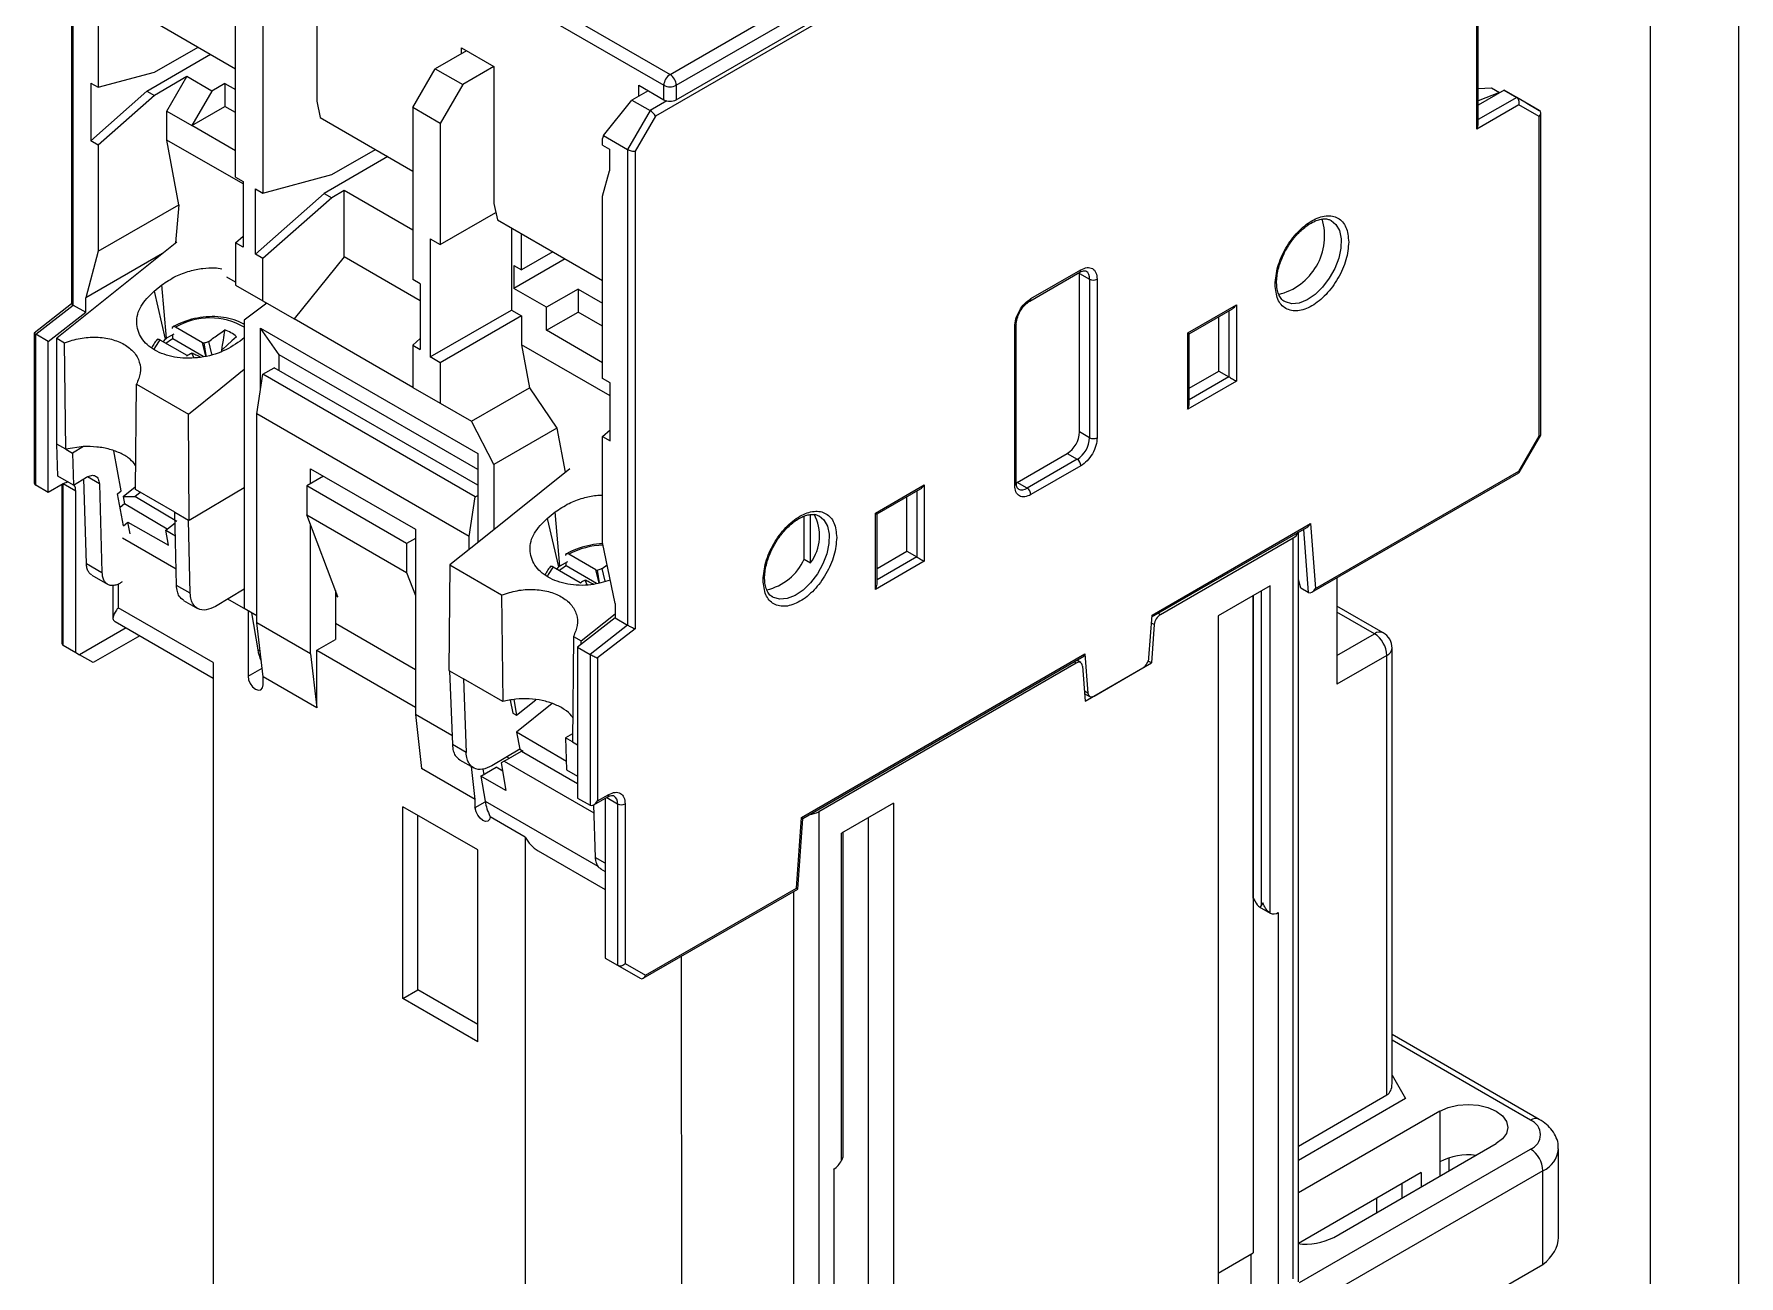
# Model space of a CAD drawing. Header units: millimetres. Extents: x -829 to 2887, y -460 to 1788.
# Drawn here: x 2168.3 to 2264.8, y 1544.5 to 1614.9 of the extents above; entities that cross this region are included whole.
import ezdxf

# ---------------------------------------------------------------- set-up
doc = ezdxf.new("R2010")
doc.units = ezdxf.units.MM
doc.layers.add('FORMATO', color=7, linetype='Continuous')

msp = doc.modelspace()

# ---------------------------------------------------------------- linework, layer by layer
at = {"color": 7, "linetype": 'Continuous', "lineweight": 15}
for p, q in [((2204.311, 1612.573), (2247.447, 1637.477)), ((2248.844, 1636.406), (2203.48, 1610.215)), ((2204.665, 1611.96), (2247.801, 1636.865)), ((2204.665, 1611.144), (2247.801, 1636.048)), ((2249.994, 1609.472), (2249.993, 1635.743)), ((2250.082, 1609.768), (2250.081, 1635.937)), ((2172.847, 1629.924), (2203.958, 1611.96)), ((2173.2, 1630.537), (2204.311, 1612.573)), ((2170.426, 1626.547), (2170.427, 1599.573)), ((2170.515, 1599.51), (2170.513, 1626.454)), ((2171.928, 1622.165), (2171.928, 1611.844)), ((2184.302, 1618.82), (2184.302, 1611.063)), ((2179.706, 1606.755), (2179.705, 1616.493)), ((2174.451, 1615.935), (2179.706, 1612.901)), ((2181.261, 1615.594), (2181.261, 1605.857)), ((2174.686, 1611.635), (2178.292, 1613.717)), ((2175.11, 1612.697), (2177.585, 1614.125)), ((2192.786, 1613.92), (2191.019, 1612.9)), ((2192.504, 1614.084), (2194.342, 1613.022)), ((2192.504, 1613.757), (2192.504, 1614.084)), ((2171.928, 1611.844), (2175.11, 1612.697)), ((2176.949, 1612.452), (2175.11, 1611.39)), ((2175.818, 1610.492), (2176.949, 1612.452)), ((2178.363, 1611.635), (2176.949, 1612.452)), ((2189.746, 1610.695), (2191.019, 1612.9)), ((2191.019, 1612.9), (2192.574, 1612.001)), ((2194.342, 1613.022), (2192.574, 1612.001)), ((2194.342, 1613.022), (2194.342, 1605.266)), ((2171.504, 1612.089), (2171.928, 1611.844)), ((2171.504, 1612.089), (2171.504, 1608.813)), ((2171.504, 1608.813), (2174.686, 1611.635)), ((2175.11, 1611.39), (2171.928, 1608.568)), ((2174.686, 1611.635), (2175.11, 1611.39)), ((2178.363, 1611.635), (2177.232, 1609.676)), ((2179.11, 1612.066), (2178.363, 1611.635)), ((2179.11, 1612.066), (2179.706, 1611.723)), ((2179.11, 1612.066), (2179.11, 1610.76)), ((2192.574, 1612.001), (2191.301, 1609.797)), ((2203.074, 1611.654), (2202.155, 1611.123)), ((2202.544, 1611.96), (2203.958, 1611.144)), ((2202.544, 1611.348), (2202.544, 1611.96)), ((2203.958, 1611.144), (2203.958, 1611.96)), ((2204.665, 1611.96), (2204.665, 1611.144)), ((2250.082, 1611.787), (2250.837, 1611.808)), ((2251.55, 1611.677), (2250.082, 1610.829)), ((2251.278, 1611.553), (2250.082, 1611.081)), ((2250.837, 1611.808), (2251.278, 1611.553)), ((2251.55, 1611.677), (2252.257, 1611.269)), ((2252.823, 1610.942), (2251.55, 1611.677)), ((2253.53, 1610.534), (2252.257, 1611.269)), ((2175.818, 1610.492), (2177.232, 1609.676)), ((2175.818, 1608.859), (2175.818, 1610.492)), ((2177.232, 1609.676), (2179.11, 1610.76)), ((2179.706, 1610.416), (2179.11, 1610.76)), ((2184.302, 1611.063), (2184.491, 1610.137)), ((2191.301, 1609.797), (2189.746, 1610.695)), ((2189.746, 1610.695), (2189.746, 1600.958)), ((2200.541, 1609.116), (2202.155, 1611.123)), ((2203.18, 1610.531), (2201.907, 1608.327)), ((2202.155, 1611.123), (2203.18, 1610.531)), ((2252.382, 1610.85), (2249.994, 1609.472)), ((2253.53, 1610.187), (2252.382, 1610.85)), ((2252.823, 1610.942), (2253.53, 1610.534)), ((2253.619, 1592.152), (2253.618, 1610.382)), ((2179.706, 1608.247), (2177.232, 1609.676)), ((2184.491, 1610.137), (2189.746, 1607.103)), ((2191.301, 1609.797), (2191.302, 1602.939)), ((2203.48, 1610.215), (2202.332, 1608.225)), ((2253.531, 1592.101), (2253.53, 1610.187)), ((2171.928, 1608.568), (2171.504, 1608.813)), ((2171.928, 1608.568), (2171.929, 1602.557)), ((2180.13, 1606.369), (2175.818, 1608.859)), ((2176.497, 1605.195), (2175.818, 1608.859)), ((2200.541, 1609.116), (2200.493, 1608.937)), ((2200.493, 1608.572), (2200.493, 1608.937)), ((2200.493, 1608.572), (2200.882, 1608.347)), ((2200.541, 1609.116), (2201.907, 1608.327)), ((2200.882, 1608.347), (2200.882, 1607.123)), ((2188.332, 1607.919), (2184.727, 1605.838)), ((2185.151, 1606.899), (2187.625, 1608.328)), ((2201.907, 1608.327), (2201.909, 1581.383)), ((2202.332, 1608.225), (2202.333, 1581.178)), ((2179.706, 1606.755), (2180.13, 1606.51)), ((2180.13, 1606.51), (2180.13, 1602.797)), ((2181.261, 1605.857), (2185.151, 1606.899)), ((2200.493, 1605.671), (2200.882, 1607.123)), ((2180.837, 1606.102), (2181.261, 1605.857)), ((2180.837, 1602.389), (2180.837, 1606.102)), ((2180.837, 1602.389), (2184.727, 1605.838)), ((2185.151, 1605.593), (2181.262, 1602.144)), ((2184.727, 1605.838), (2185.151, 1605.593)), ((2185.858, 1606.001), (2185.151, 1605.593)), ((2189.746, 1603.756), (2185.858, 1606.001)), ((2185.858, 1602.245), (2185.858, 1606.001)), ((2200.494, 1595.35), (2200.493, 1605.671)), ((2171.929, 1602.557), (2176.497, 1605.195)), ((2176.497, 1605.195), (2176.314, 1603.027)), ((2191.302, 1602.939), (2194.447, 1604.754)), ((2194.342, 1605.266), (2194.532, 1604.34)), ((2194.532, 1604.34), (2200.494, 1600.897)), ((2195.333, 1603.877), (2195.333, 1599.224)), ((2195.898, 1601.51), (2195.898, 1603.551)), ((2176.383, 1603.082), (2169.588, 1597.634)), ((2171.929, 1602.557), (2171.222, 1599.919)), ((2179.706, 1603.042), (2180.13, 1603.418)), ((2180.13, 1602.797), (2179.706, 1603.042)), ((2179.706, 1603.042), (2179.706, 1600.645)), ((2190.736, 1603.265), (2191.302, 1602.939)), ((2190.736, 1603.265), (2190.736, 1596.57)), ((2175.564, 1602.425), (2171.222, 1599.919)), ((2181.262, 1602.144), (2180.837, 1602.389)), ((2181.262, 1599.747), (2181.262, 1602.144)), ((2185.858, 1602.245), (2183.03, 1598.727)), ((2190.171, 1599.755), (2185.858, 1602.245)), ((2198.373, 1602.122), (2195.474, 1600.449)), ((2195.474, 1601.755), (2195.898, 1601.51)), ((2195.474, 1601.755), (2195.474, 1600.449)), ((2197.666, 1602.53), (2195.898, 1601.51)), ((2175.09, 1600.291), (2175.542, 1600.652)), ((2175.797, 1597.638), (2175.542, 1600.652)), ((2179.706, 1600.817), (2179.219, 1601.099)), ((2179.706, 1600.645), (2181.262, 1599.747)), ((2190.171, 1600.713), (2189.746, 1600.958)), ((2190.171, 1600.713), (2190.171, 1597)), ((2224.687, 1599.74), (2227.516, 1601.373)), ((2224.749, 1599.877), (2227.578, 1601.51)), ((2227.507, 1601.306), (2227.505, 1601.367)), ((2227.508, 1592.325), (2227.507, 1601.306)), ((2227.507, 1601.306), (2228.073, 1600.98)), ((2228.073, 1600.98), (2228.073, 1591.999)), ((2228.497, 1600.98), (2228.497, 1591.999)), ((2171.222, 1599.102), (2171.222, 1599.919)), ((2175.09, 1600.291), (2175.72, 1597.578)), ((2181.262, 1599.747), (2183.03, 1598.727)), ((2181.383, 1599.677), (2181.396, 1599.565)), ((2197.313, 1599.387), (2195.474, 1600.449)), ((2199.1, 1600.419), (2197.313, 1599.387)), ((2199.1, 1600.419), (2200.494, 1599.615)), ((2199.1, 1600.419), (2199.1, 1599.113)), ((2170.427, 1599.574), (2168.306, 1597.918)), ((2168.393, 1597.854), (2170.515, 1599.51)), ((2169.1, 1597.445), (2171.222, 1599.102)), ((2170.515, 1599.51), (2171.222, 1599.102)), ((2181.474, 1599.625), (2180.201, 1598.653)), ((2189.747, 1594.848), (2183.03, 1598.727)), ((2190.736, 1596.57), (2195.333, 1599.224)), ((2195.898, 1598.897), (2191.302, 1596.243)), ((2195.333, 1599.224), (2195.898, 1598.897)), ((2195.898, 1598.897), (2195.899, 1597.264)), ((2197.313, 1598.081), (2197.313, 1599.387)), ((2197.313, 1598.081), (2199.1, 1599.113)), ((2200.494, 1598.308), (2199.1, 1599.113)), ((2233.624, 1597.939), (2236.382, 1599.531)), ((2233.712, 1597.888), (2236.17, 1599.307)), ((2235.392, 1595.775), (2235.392, 1598.858)), ((2236.382, 1599.531), (2236.382, 1595.204)), ((2168.305, 1597.916), (2168.306, 1589.499)), ((2169.1, 1597.445), (2168.393, 1597.854)), ((2168.394, 1589.304), (2168.393, 1597.854)), ((2176.221, 1597.867), (2175.797, 1597.638)), ((2176.162, 1597.599), (2176.148, 1597.827)), ((2177.843, 1597.375), (2176.313, 1598.259)), ((2180.201, 1598.653), (2180.202, 1582.323)), ((2181.121, 1594.693), (2181.121, 1598.202)), ((2181.121, 1598.202), (2193.424, 1591.098)), ((2182.181, 1596.693), (2181.121, 1598.202)), ((2200.494, 1596.244), (2197.313, 1598.081)), ((2223.83, 1589.304), (2223.83, 1598.285)), ((2223.918, 1598.408), (2223.918, 1598.411)), ((2223.918, 1589.426), (2223.918, 1598.408)), ((2233.624, 1593.611), (2233.624, 1597.939)), ((2233.712, 1593.907), (2233.712, 1597.888)), ((2169.101, 1588.896), (2169.1, 1597.445)), ((2169.588, 1597.634), (2170.03, 1597.379)), ((2169.588, 1591.631), (2169.588, 1597.634)), ((2170.091, 1591.341), (2170.03, 1597.379)), ((2175.427, 1597.548), (2176.957, 1596.665)), ((2175.72, 1597.578), (2175.605, 1597.445)), ((2175.72, 1597.578), (2175.797, 1597.638)), ((2177.882, 1596.606), (2176.162, 1597.599)), ((2177.349, 1596.535), (2177.23, 1596.793)), ((2177.843, 1597.375), (2177.926, 1597.365)), ((2178.032, 1596.643), (2177.843, 1597.375)), ((2178.05, 1596.647), (2177.926, 1597.365)), ((2180.202, 1597.66), (2179.969, 1597.473)), ((2189.746, 1597.245), (2190.171, 1597.621)), ((2189.746, 1597.245), (2190.171, 1597)), ((2189.746, 1597.245), (2189.747, 1594.848)), ((2200.918, 1594.366), (2195.899, 1597.264)), ((2195.899, 1597.264), (2196.351, 1594.823)), ((2176.986, 1596.611), (2176.957, 1596.665)), ((2178.872, 1594.804), (2180.202, 1595.874)), ((2181.262, 1595.591), (2181.899, 1595.958)), ((2193.424, 1589.304), (2181.899, 1595.958)), ((2193.424, 1590.202), (2182.181, 1596.693)), ((2182.182, 1595.795), (2182.181, 1596.693)), ((2191.302, 1596.243), (2190.736, 1596.57)), ((2191.302, 1596.243), (2191.302, 1593.95)), ((2174.036, 1589.063), (2174.096, 1595.031)), ((2174.096, 1595.031), (2177.04, 1593.332)), ((2180.909, 1593.346), (2181.262, 1595.591)), ((2193.282, 1588.65), (2181.262, 1595.591)), ((2189.747, 1594.848), (2191.302, 1593.95)), ((2200.918, 1595.105), (2200.494, 1595.35)), ((2200.918, 1591.829), (2200.918, 1595.105)), ((2236.382, 1595.204), (2233.624, 1593.611)), ((2233.712, 1594.805), (2235.392, 1595.775)), ((2235.392, 1595.775), (2235.958, 1595.449)), ((2177.04, 1593.332), (2178.872, 1594.804)), ((2191.302, 1593.95), (2193.07, 1592.929)), ((2193.07, 1592.929), (2196.351, 1594.823)), ((2196.351, 1594.823), (2197.909, 1592.546)), ((2177.085, 1587.302), (2177.04, 1593.332)), ((2192.929, 1586.405), (2180.909, 1593.346)), ((2180.909, 1581.507), (2180.909, 1593.346)), ((2194.343, 1590.487), (2193.07, 1592.929)), ((2197.909, 1592.546), (2194.343, 1590.487)), ((2197.909, 1592.546), (2198.374, 1590.038)), ((2200.494, 1592.074), (2200.918, 1592.451)), ((2200.494, 1586.063), (2200.494, 1592.074)), ((2200.494, 1592.074), (2200.918, 1591.829)), ((2228.073, 1591.999), (2227.508, 1592.325)), ((2252.382, 1590.112), (2253.531, 1592.101)), ((2252.394, 1590.022), (2253.615, 1592.136)), ((2170.091, 1591.341), (2169.588, 1591.631)), ((2169.644, 1589.827), (2169.588, 1591.631)), ((2171.095, 1591.493), (2170.091, 1591.341)), ((2170.091, 1591.341), (2170.472, 1591.121)), ((2171.095, 1591.493), (2170.472, 1591.121)), ((2170.472, 1591.121), (2170.528, 1589.317)), ((2173.23, 1588.992), (2172.808, 1591.254)), ((2193.424, 1591.098), (2193.424, 1586.061)), ((2223.972, 1589.467), (2226.8, 1591.1)), ((2226.8, 1591.1), (2227.366, 1590.774)), ((2183.949, 1589.386), (2183.949, 1590.243)), ((2183.949, 1590.243), (2189.889, 1586.813)), ((2198.639, 1590.231), (2193.671, 1586.259)), ((2194.343, 1590.487), (2194.343, 1586.796)), ((2227.366, 1590.774), (2224.537, 1589.141)), ((2227.578, 1590.406), (2224.75, 1588.773)), ((2240.664, 1583.245), (2252.382, 1590.01)), ((2240.863, 1583.461), (2252.382, 1590.112)), ((2169.101, 1588.896), (2168.394, 1589.304)), ((2169.949, 1589.386), (2169.101, 1588.896)), ((2170.528, 1589.317), (2169.644, 1589.827)), ((2169.862, 1589.335), (2169.862, 1580.394)), ((2170.657, 1588.978), (2169.949, 1589.386)), ((2169.95, 1580.242), (2169.949, 1589.386)), ((2170.528, 1589.317), (2171.275, 1589.763)), ((2171.259, 1584.864), (2171.118, 1589.669)), ((2171.995, 1589.389), (2172.143, 1584.354)), ((2173.337, 1588.668), (2174.025, 1589.22)), ((2176.267, 1587.775), (2174.036, 1589.063)), ((2180.202, 1589.165), (2177.085, 1587.302)), ((2184.692, 1589.814), (2183.737, 1589.263)), ((2183.737, 1589.263), (2183.737, 1587.629)), ((2189.394, 1585.997), (2183.737, 1589.263)), ((2215.945, 1587.732), (2218.703, 1589.324)), ((2216.033, 1587.681), (2218.491, 1589.1)), ((2218.703, 1589.324), (2218.703, 1584.997)), ((2223.918, 1589.439), (2223.972, 1589.467)), ((2223.918, 1589.43), (2223.918, 1589.426)), ((2224.537, 1589.141), (2223.972, 1589.467)), ((2170.657, 1579.833), (2170.657, 1588.978)), ((2173.021, 1588.825), (2173.23, 1588.992)), ((2173.362, 1587), (2173.021, 1588.825)), ((2173.416, 1588.244), (2173.167, 1588.045)), ((2173.337, 1588.668), (2174.002, 1588.668)), ((2173.337, 1588.668), (2173.416, 1588.244)), ((2175.837, 1586.827), (2173.416, 1588.244)), ((2174.002, 1588.668), (2174.303, 1588.909)), ((2176.376, 1587.259), (2174.002, 1588.668)), ((2192.929, 1586.405), (2193.282, 1588.65)), ((2193.282, 1588.65), (2193.424, 1588.732)), ((2217.714, 1585.568), (2217.714, 1588.651)), ((2173.362, 1587), (2173.617, 1587.205)), ((2173.739, 1586.553), (2173.617, 1587.205)), ((2173.617, 1587.205), (2175.908, 1585.919)), ((2175.751, 1586.758), (2176.281, 1587.183)), ((2176.267, 1587.775), (2177.05, 1587.323)), ((2176.363, 1583.636), (2176.267, 1587.775)), ((2177.085, 1587.302), (2177.05, 1587.323)), ((2177.146, 1583.184), (2177.05, 1587.323)), ((2185.505, 1582.98), (2183.737, 1587.629)), ((2183.737, 1587.629), (2189.394, 1584.362)), ((2197.363, 1587.43), (2197.814, 1587.792)), ((2197.363, 1587.43), (2198.003, 1584.675)), ((2198.074, 1584.731), (2197.814, 1587.792)), ((2211.914, 1585.121), (2211.914, 1587.553)), ((2212.267, 1584.917), (2212.267, 1587.641)), ((2215.946, 1583.405), (2215.945, 1587.732)), ((2216.034, 1583.7), (2216.033, 1587.681)), ((2231.606, 1581.954), (2240.572, 1587.131)), ((2240.572, 1587.131), (2240.863, 1583.461)), ((2176.342, 1584.552), (2173.308, 1586.304)), ((2175.751, 1586.758), (2176.298, 1586.447)), ((2175.908, 1585.919), (2175.751, 1586.758)), ((2183.95, 1579.751), (2183.949, 1587.071)), ((2189.889, 1586.283), (2189.394, 1585.997)), ((2189.889, 1586.813), (2189.889, 1576.322)), ((2193.671, 1586.259), (2191.833, 1584.789)), ((2192.929, 1585.665), (2192.929, 1586.405)), ((2231.599, 1581.848), (2240.373, 1586.914)), ((2232.084, 1581.985), (2239.6, 1586.325)), ((2239.602, 1544.358), (2239.6, 1586.325)), ((2239.895, 1544.189), (2239.893, 1586.637)), ((2189.394, 1585.997), (2189.394, 1584.362)), ((2200.116, 1584.515), (2198.586, 1585.398)), ((2201.201, 1582.608), (2200.494, 1586.063)), ((2216.033, 1584.598), (2217.714, 1585.568)), ((2217.714, 1585.568), (2218.279, 1585.242)), ((2171.259, 1584.864), (2172.143, 1584.354)), ((2171.568, 1584.219), (2172.454, 1583.707)), ((2189.394, 1584.362), (2189.889, 1583.061)), ((2191.833, 1584.789), (2191.788, 1578.813)), ((2191.833, 1584.789), (2194.777, 1583.09)), ((2197.7, 1584.688), (2199.23, 1583.804)), ((2198.003, 1584.675), (2197.909, 1584.567)), ((2198.074, 1584.731), (2198.003, 1584.675)), ((2198.502, 1584.964), (2198.074, 1584.731)), ((2198.435, 1584.739), (2198.424, 1584.921)), ((2200.154, 1583.746), (2198.435, 1584.739)), ((2200.116, 1584.515), (2200.199, 1584.504)), ((2200.304, 1583.782), (2200.116, 1584.515)), ((2200.322, 1583.787), (2200.199, 1584.504)), ((2200.462, 1584.593), (2200.753, 1584.801)), ((2211.914, 1585.121), (2212.267, 1584.917)), ((2218.703, 1584.997), (2215.946, 1583.405)), ((2172.768, 1583.643), (2172.768, 1581.801)), ((2177.146, 1583.184), (2176.363, 1583.636)), ((2180.202, 1583.419), (2178.572, 1582.445)), ((2185.364, 1583.352), (2185.364, 1580.568)), ((2199.258, 1583.75), (2199.23, 1583.804)), ((2199.622, 1583.674), (2199.503, 1583.933)), ((2238.303, 1583.616), (2235.357, 1581.915)), ((2238.303, 1565.069), (2238.303, 1583.616)), ((2240.033, 1583.472), (2239.893, 1583.965)), ((2240.457, 1583.227), (2240.033, 1583.472)), ((2242.076, 1584.06), (2242.077, 1578.038)), ((2178.435, 1579.262), (2173.061, 1582.364)), ((2176.763, 1582.784), (2177.56, 1582.324)), ((2180.414, 1582.201), (2179.269, 1582.862)), ((2180.909, 1581.915), (2180.202, 1582.323)), ((2185.364, 1583.062), (2185.505, 1582.98)), ((2194.777, 1583.09), (2194.838, 1577.052)), ((2201.201, 1582.608), (2201.201, 1581.791)), ((2237.337, 1583.059), (2237.339, 1545.828)), ((2237.338, 1565.913), (2237.338, 1583.059)), ((2244.698, 1580.946), (2242.077, 1582.459)), ((2172.892, 1581.583), (2178.435, 1578.382)), ((2180.414, 1582.201), (2180.415, 1578.486)), ((2180.609, 1582.088), (2180.961, 1579.989)), ((2183.95, 1579.751), (2180.909, 1581.507)), ((2181.263, 1578.445), (2180.909, 1581.507)), ((2189.889, 1578.853), (2185.364, 1581.466)), ((2201.201, 1581.791), (2199.08, 1580.135)), ((2199.285, 1580.487), (2201.201, 1582.023)), ((2201.909, 1581.383), (2199.787, 1579.726)), ((2201.201, 1581.791), (2201.909, 1581.383)), ((2231.43, 1579.531), (2231.606, 1581.954)), ((2231.731, 1581.409), (2231.574, 1579.241)), ((2235.357, 1581.915), (2235.359, 1539.459)), ((2173.507, 1581.228), (2170.874, 1579.708)), ((2174.28, 1580.782), (2171.647, 1579.262)), ((2184.303, 1579.955), (2185.364, 1580.568)), ((2198.843, 1580.742), (2198.783, 1574.774)), ((2198.843, 1580.742), (2199.285, 1580.487)), ((2199.285, 1580.295), (2199.285, 1580.487)), ((2202.333, 1581.178), (2200.211, 1579.521)), ((2169.95, 1580.242), (2170.657, 1579.833)), ((2170.657, 1579.833), (2170.874, 1579.708)), ((2171.647, 1579.262), (2170.874, 1579.708)), ((2183.95, 1579.751), (2184.303, 1576.689)), ((2184.303, 1579.955), (2189.889, 1576.73)), ((2184.303, 1576.689), (2184.303, 1579.955)), ((2199.08, 1580.135), (2199.787, 1579.726)), ((2199.08, 1580.135), (2199.08, 1571.585)), ((2199.787, 1579.726), (2199.788, 1571.177)), ((2200.211, 1579.521), (2200.212, 1571.422)), ((2211.756, 1570.494), (2227.794, 1579.753)), ((2211.832, 1570.436), (2227.745, 1579.623)), ((2227.567, 1579.257), (2227.339, 1579.389)), ((2227.794, 1579.753), (2227.97, 1577.533)), ((2244.905, 1579.671), (2242.077, 1578.038)), ((2244.906, 1554.769), (2244.905, 1579.671)), ((2245.199, 1555.416), (2245.198, 1580.08)), ((2178.435, 1579.262), (2178.436, 1543.133)), ((2181.263, 1577.996), (2181.263, 1578.445)), ((2184.303, 1576.689), (2181.263, 1578.445)), ((2191.788, 1578.813), (2191.824, 1578.792)), ((2191.824, 1578.792), (2192.607, 1578.34)), ((2191.824, 1578.792), (2191.984, 1574.616)), ((2227.317, 1579.233), (2212.729, 1570.81)), ((2227.669, 1579.063), (2227.826, 1577.077)), ((2227.826, 1577.077), (2231.574, 1579.241)), ((2228.322, 1577.364), (2231.078, 1578.955)), ((2231.574, 1579.241), (2231.389, 1579.348)), ((2194.838, 1577.052), (2192.607, 1578.34)), ((2192.607, 1578.34), (2192.767, 1574.164)), ((2227.793, 1577.5), (2228.072, 1577.339)), ((2195.266, 1577.129), (2195.407, 1576.403)), ((2195.459, 1577.163), (2195.624, 1576.278)), ((2197.64, 1576.94), (2195.618, 1575.315)), ((2195.624, 1576.278), (2196.717, 1577.154)), ((2191.964, 1575.123), (2189.889, 1576.322)), ((2189.889, 1576.322), (2190.243, 1573.26)), ((2195.407, 1576.403), (2195.624, 1576.278)), ((2192.767, 1574.164), (2191.984, 1574.616)), ((2195.618, 1575.315), (2195.803, 1574.359)), ((2198.442, 1573.661), (2195.618, 1575.315)), ((2198.788, 1575.225), (2198.401, 1574.994)), ((2198.401, 1574.994), (2198.457, 1573.19)), ((2198.783, 1574.774), (2198.401, 1574.994)), ((2198.783, 1574.774), (2199.08, 1574.602)), ((2192.396, 1573.758), (2193.193, 1573.298)), ((2195.803, 1574.359), (2194.217, 1573.412)), ((2194.926, 1573.684), (2194.756, 1573.586)), ((2194.926, 1573.684), (2195.909, 1574.252)), ((2194.926, 1573.684), (2199.998, 1570.756)), ((2195.072, 1573.922), (2195.205, 1573.846)), ((2195.803, 1574.359), (2196.003, 1574.244)), ((2195.909, 1574.252), (2199.08, 1572.421)), ((2193.283, 1571.504), (2190.243, 1573.26)), ((2193.283, 1571.504), (2193.068, 1573.37)), ((2193.605, 1572.833), (2194.467, 1573.331)), ((2193.605, 1572.833), (2193.842, 1571.416)), ((2195.019, 1572.017), (2193.605, 1572.833)), ((2193.718, 1573.224), (2193.768, 1572.927)), ((2194.834, 1573.118), (2194.467, 1573.331)), ((2194.756, 1573.586), (2195.019, 1572.017)), ((2198.457, 1573.19), (2199.08, 1572.83)), ((2200.212, 1571.422), (2200.848, 1571.79)), ((2189.183, 1560.237), (2189.182, 1571.096)), ((2193.425, 1568.647), (2189.182, 1571.096)), ((2193.283, 1571.055), (2193.267, 1571.046)), ((2193.285, 1571.014), (2193.267, 1571.046)), ((2193.283, 1571.055), (2193.283, 1571.504)), ((2193.285, 1571.014), (2193.283, 1571.014)), ((2199.08, 1571.585), (2199.788, 1571.177)), ((2199.985, 1571.199), (2200.072, 1568.227)), ((2200, 1571.198), (2200.786, 1571.652)), ((2200.636, 1571.566), (2200.637, 1562.523)), ((2201.343, 1571.259), (2201.344, 1562.114)), ((2201.768, 1571.259), (2201.768, 1562.216)), ((2212.729, 1570.81), (2212.731, 1528.844)), ((2216.972, 1571.3), (2214.026, 1569.6)), ((2216.972, 1571.3), (2216.974, 1528.844)), ((2190.031, 1560.727), (2190.031, 1570.606)), ((2194.115, 1570.556), (2194.13, 1570.525)), ((2196.111, 1569.381), (2194.13, 1570.525)), ((2211.466, 1566.489), (2211.756, 1570.494)), ((2211.541, 1566.431), (2211.832, 1570.436)), ((2215.559, 1533.253), (2215.557, 1570.484)), ((2196.111, 1569.381), (2196.113, 1526.598)), ((2214.027, 1551.053), (2214.026, 1569.6)), ((2214.115, 1551.429), (2214.114, 1569.651)), ((2193.425, 1557.788), (2193.425, 1568.647)), ((2196.843, 1568.598), (2200.636, 1566.408)), ((2200.381, 1567.582), (2200.636, 1567.435)), ((2202.792, 1561.38), (2211.541, 1566.431)), ((2202.917, 1561.553), (2211.466, 1566.489)), ((2237.671, 1565.434), (2238.298, 1565.071)), ((2238.753, 1565.096), (2238.754, 1541.418)), ((2200.637, 1562.523), (2201.344, 1562.114)), ((2201.344, 1562.114), (2202.617, 1561.38)), ((2201.768, 1562.216), (2202.917, 1561.553)), ((2204.951, 1562.626), (2204.953, 1531.701)), ((2189.183, 1560.237), (2190.031, 1560.727)), ((2193.425, 1557.788), (2189.183, 1560.237)), ((2193.425, 1558.767), (2190.031, 1560.727)), ((2253.538, 1553.389), (2245.199, 1558.204)), ((2245.199, 1555.895), (2245.967, 1554.565)), ((2239.895, 1551.875), (2244.906, 1554.769)), ((2245.967, 1554.565), (2239.895, 1551.059)), ((2247.912, 1553.85), (2239.895, 1549.222)), ((2247.912, 1553.85), (2247.912, 1550.993)), ((2239.956, 1544.154), (2253.038, 1551.707)), ((2241.901, 1546.705), (2251.093, 1552.013)), ((2254.624, 1546.705), (2254.624, 1551.707)), ((2213.578, 1550.562), (2213.579, 1526.884)), ((2253.745, 1550.482), (2241.37, 1543.337)), ((2247.912, 1550.993), (2247.912, 1550.176)), ((2253.745, 1545.175), (2253.745, 1550.482)), ((2246.851, 1550.38), (2239.895, 1546.364)), ((2246.851, 1550.38), (2246.851, 1549.564)), ((2235.359, 1544.685), (2237.339, 1545.828)), ((2237.198, 1545.746), (2237.198, 1542.317)), ((2241.724, 1538.234), (2253.745, 1545.175))]:
    msp.add_line(p, q, dxfattribs=at)
at = {"color": 8, "linetype": 'Continuous', "lineweight": 15}
for p, q in [((2252.257, 1611.269), (2250.082, 1610.013)), ((2204.129, 1611.079), (2203.18, 1610.531)), ((2235.958, 1599.185), (2235.958, 1595.449)), ((2235.958, 1595.449), (2233.712, 1594.152)), ((2171.995, 1589.389), (2171.319, 1589.78)), ((2218.279, 1588.978), (2218.279, 1585.242)), ((2240.174, 1586.799), (2240.457, 1583.227)), ((2218.279, 1585.242), (2216.033, 1583.945)), ((2173.061, 1583.718), (2173.061, 1582.364)), ((2237.802, 1565.5), (2237.801, 1583.326)), ((2231.731, 1581.409), (2231.573, 1581.5)), ((2231.959, 1582.057), (2232.084, 1581.985)), ((2244.198, 1580.896), (2242.077, 1582.121)), ((2242.077, 1579.671), (2244.198, 1580.896)), ((2180.961, 1579.989), (2181.093, 1579.913)), ((2180.415, 1578.486), (2181.206, 1578.942)), ((2227.317, 1579.233), (2227.192, 1579.304)), ((2227.97, 1577.533), (2227.782, 1577.642)), ((2193.283, 1571.055), (2193.848, 1571.381)), ((2193.842, 1571.416), (2200.23, 1567.728)), ((2200.724, 1571.616), (2201.343, 1571.259)), ((2200.636, 1567.902), (2200.072, 1568.227)), ((2211.316, 1528.027), (2211.315, 1566.3)), ((2253.038, 1553.34), (2245.199, 1557.866)), ((2248.407, 1551.209), (2248.407, 1550.462)), ((2245.755, 1549.747), (2245.755, 1548.931)), ((2244.341, 1548.114), (2244.341, 1548.931))]:
    msp.add_line(p, q, dxfattribs=at)
at = {"color": 8, "linetype": 'Continuous', "lineweight": 15, "flags": 128}
for points in [[(2241.756, 1604.306), (2242.023, 1604.082), (2242.22, 1603.727), (2242.315, 1603.271), (2242.3, 1602.742), (2242.178, 1602.169), (2241.956, 1601.586), (2241.646, 1601.028), (2241.266, 1600.526), (2240.839, 1600.11), (2240.389, 1599.804), (2239.942, 1599.626), (2239.525, 1599.585), (2239.162, 1599.685), (2239.12, 1599.708)], [(2175.427, 1597.548), (2175.138, 1597.104), (2175.082, 1596.976)], [(2212.763, 1587.567), (2213.03, 1587.343), (2213.227, 1586.988), (2213.322, 1586.532), (2213.307, 1586.002), (2213.185, 1585.43), (2212.963, 1584.847), (2212.653, 1584.289), (2212.273, 1583.787), (2211.846, 1583.371), (2211.396, 1583.065), (2210.949, 1582.886), (2210.532, 1582.846), (2210.169, 1582.946), (2210.127, 1582.969)], [(2197.7, 1584.688), (2197.41, 1584.244), (2197.354, 1584.115)]]:
    msp.add_lwpolyline(points, dxfattribs=at)
at = {"color": 7, "linetype": 'Continuous', "lineweight": 15, "flags": 128}
for points in [[(2178.372, 1596.726), (2178.272, 1597.122), (2178.189, 1597.454)], [(2179.76, 1597.715), (2179.501, 1597.481), (2179.241, 1597.248), (2178.982, 1597.014), (2178.97, 1597.003)], [(2200.645, 1583.865), (2200.545, 1584.262), (2200.462, 1584.593)], [(2180.415, 1578.486), (2180.447, 1578.28), (2180.539, 1578.068), (2180.676, 1577.882), (2180.839, 1577.751), (2181.001, 1577.695), (2181.139, 1577.721), (2181.231, 1577.827), (2181.263, 1577.996)], [(2227.669, 1579.063), (2227.657, 1579.131), (2227.634, 1579.188), (2227.599, 1579.233), (2227.555, 1579.263), (2227.503, 1579.279), (2227.445, 1579.279), (2227.382, 1579.263), (2227.317, 1579.233)], [(2227.97, 1577.533), (2227.982, 1577.465), (2228.005, 1577.408), (2228.039, 1577.364), (2228.083, 1577.333), (2228.135, 1577.318), (2228.194, 1577.318), (2228.257, 1577.333), (2228.322, 1577.364)], [(2194.13, 1570.525), (2194.088, 1570.375), (2193.995, 1570.284), (2193.862, 1570.265), (2193.707, 1570.32), (2193.553, 1570.443), (2193.42, 1570.616), (2193.326, 1570.815), (2193.285, 1571.014)], [(2247.912, 1553.85), (2248.378, 1554.057), (2248.92, 1554.186), (2249.503, 1554.231), (2250.085, 1554.186), (2250.628, 1554.057), (2251.094, 1553.85), (2251.451, 1553.581), (2251.676, 1553.268), (2251.753, 1552.932), (2251.676, 1552.595), (2251.451, 1552.282), (2251.093, 1552.013)]]:
    msp.add_lwpolyline(points, dxfattribs=at)
at = {"color": 7, "linetype": 'Continuous', "lineweight": 15}
for centre, radius, start, end in [((2204.726, 1611.925), 0.768, 122.606, 177.39425), ((2203.897, 1611.925), 0.769, 2.61031, 57.38969), ((2204.311, 1612.642), 0.768, 242.60526, 297.39449), ((2204.312, 1611.826), 0.768, 242.60526, 297.39449), ((2237.971, 1603.432), 3.41, 283.38376, 16.47627), ((2228.285, 1601.389), 0.461, 242.60588, 297.39412), ((2178.564, 1596.414), 1.767, 47.41011, 72.58451), ((2178.098, 1594.287), 3.836, 120.30898, 127.16937), ((2178.124, 1595.066), 1.945, 117.36043, 126.62321), ((2225.972, 1592.395), 1.537, 302.60534, 357.39466), ((2226.538, 1592.068), 1.537, 302.60534, 357.39466), ((2228.285, 1592.408), 0.461, 242.60588, 297.39412), ((2227.118, 1590.385), 0.461, 2.60983, 57.39017), ((2170.288, 1588.847), 0.636, 94.13008, 122.11849), ((2170.057, 1589.006), 0.6, 357.27545, 33.25322), ((2224.289, 1588.752), 0.461, 2.60983, 57.39017), ((2210.202, 1586.45), 2.572, 323.42468, 28.23806), ((2239.361, 1586.82), 0.55, 295.77918, 339.51707), ((2200.371, 1581.426), 3.837, 120.30924, 127.16912), ((2209.084, 1586.405), 3.107, 282.91601, 335.60309), ((2200.395, 1582.207), 1.943, 117.35716, 126.73644), ((2232.505, 1581.332), 0.777, 122.80119, 174.31071), ((2243.37, 1579.601), 1.537, 2.60971, 57.39029), ((2244.198, 1580.08), 1, 0.00269, 59.99731), ((2183.247, 1580.35), 2.314, 188.95742, 205.50819), ((2230.657, 1579.608), 0.777, 302.80103, 354.31094), ((2195.432, 1572.148), 2.429, 206.97829, 207.81311), ((2196.788, 1571.878), 2.982, 188.90773, 206.32311), ((2201.555, 1571.668), 0.461, 242.60613, 297.39387), ((2212.072, 1572.029), 1.385, 275.48067, 298.32273), ((2197.808, 1570.232), 1.897, 206.63683, 239.4485), ((2238.502, 1565.507), 0.481, 245.62826, 301.40859), ((2252.728, 1552.523), 0.873, 290.78603, 69.20322), ((2252.21, 1550.412), 1.537, 2.60966, 57.3904), ((2212.738, 1551.781), 1.48, 304.56442, 330.53642), ((2249.505, 1547.87), 3.505, 82.83861, 117.0293), ((2240.321, 1549.752), 3.432, 262.45999, 297.40788)]:
    msp.add_arc(centre, radius, start, end, dxfattribs=at)
at = {"color": 8, "linetype": 'Continuous', "lineweight": 15}
for centre, radius, start, end in [((2227.427, 1601.496), 0.151, 305.6963, 5.62379), ((2227.584, 1601.034), 0.492, 353.66068, 55.18144), ((2224.607, 1599.859), 0.143, 302.61085, 7.407), ((2178.251, 1594.931), 3.85, 59.55628, 120.21072), ((2223.774, 1598.418), 0.144, 292.74549, 355.94269), ((2223.771, 1589.439), 0.148, 293.70334, 354.98484), ((2224.244, 1589.55), 0.504, 245.85798, 305.60687), ((2200.629, 1581.609), 4.304, 91.37809, 118.33099), ((2244.489, 1580.513), 0.481, 64.16643, 127.14575), ((2244.72, 1580.113), 0.48, 292.7452, 355.94271), ((2200.698, 1571.775), 0.151, 305.69509, 5.625), ((2200.854, 1571.313), 0.492, 353.67807, 55.16405), ((2253.328, 1552.958), 0.48, 64.04074, 127.25391), ((2253.152, 1551.835), 1.477, 293.67863, 355.22916)]:
    msp.add_arc(centre, radius, start, end, dxfattribs=at)
at = {"color": 7, "linetype": 'Continuous', "lineweight": 15}
for centre, major_axis, ratio, start_param, end_param in [((2252.169, 1610.973), (0, 0.32), 0.7174, 4.319632, 5.890429), ((2203.268, 1610.337), (0.219, -0.219), 0.317765, 0.700458, 2.271254), ((2253.318, 1610.31), (0.277, 0.16), 0.717434, 5.10499, 6.675786), ((2249.782, 1609.595), (0.212, 0.367), 0.577335, 4.712348, 5.497828), ((2202.119, 1608.348), (0.299, -0.08), 0.317888, 4.01189, 5.582687), ((2170.727, 1599.427), (0.3, -0.146), 0.075203, 3.178267, 3.963584), ((2236.17, 1599.653), (0.212, 0.367), 0.577335, 3.92695, 4.712348), ((2168.605, 1597.771), (0.3, -0.146), 0.075203, 3.104918, 3.963584), ((2233.412, 1598.061), (0.3, -0.173), 0.00007, 5.497747, 6.283145), ((2236.17, 1595.326), (0.3, -0.173), 0.00007, 3.92695, 5.497747), ((2233.412, 1593.734), (0.212, 0.367), 0.577335, 4.712348, 5.497828), ((2253.319, 1592.224), (0.299, -0.08), 0.317888, 5.582687, 6.368166), ((2252.17, 1590.234), (0.219, -0.219), 0.317765, 6.198245, 6.983643), ((2168.606, 1589.672), (0.212, 0.367), 0.577335, 2.356235, 3.141552), ((2218.491, 1589.447), (0.212, 0.367), 0.577335, 3.92695, 4.712348), ((2215.733, 1587.854), (0.3, -0.173), 0.00007, 5.497747, 6.283145), ((2240.36, 1587.253), (0.189, 0.36), 0.601941, 3.903141, 4.688539), ((2218.491, 1585.119), (0.3, -0.173), 0.00007, 3.92695, 5.497747), ((2215.734, 1583.527), (0.212, 0.367), 0.577335, 4.712348, 5.497828), ((2240.651, 1583.584), (0.189, 0.36), 0.601941, 3.117743, 4.688539), ((2202.121, 1581.3), (0.3, -0.146), 0.075203, 3.963584, 5.534381), ((2170.162, 1580.466), (0.277, 0.16), 0.717434, 2.748877, 3.534194), ((2199.999, 1579.643), (0.3, -0.146), 0.075203, 3.963584, 5.534381), ((2227.582, 1579.876), (-0.168, 0.249), 0.524922, 3.104959, 3.890357), ((2200, 1571.545), (0.212, 0.367), 0.577335, 3.141552, 4.712348), ((2211.544, 1570.616), (0.288, -0.18), 0.037655, 0.019956, 0.765442), ((2211.254, 1566.611), (0.288, -0.18), 0.037655, 6.263229, 7.048627), ((2237.305, 1566.8), (-0.436, 1.38), 0.201835, 2.203891, 3.425246), ((2201.556, 1562.338), (0.277, 0.16), 0.717434, 3.534194, 5.10499), ((2202.705, 1561.675), (0, 0.32), 0.7174, 2.748836, 4.319632), ((2244.199, 1555.994), (-0.707, 1.225), 0.577382, 3.141593, 3.927072), ((2251.624, 1546.4), (2.977, 0.554), 0.66655, 5.374344, 6.159824)]:
    msp.add_ellipse(centre, major_axis=major_axis, ratio=ratio, start_param=start_param, end_param=end_param, dxfattribs=at)
for points, knots in [([(2238.574, 1600.674), (2238.605, 1601.007), (2238.668, 1601.674), (2239.15, 1602.754), (2239.84, 1603.688), (2240.66, 1604.35), (2241.48, 1604.635), (2242.17, 1604.498), (2242.652, 1603.974), (2242.715, 1603.38), (2242.746, 1603.083)], [0, 0, 0, 0, 0.124951, 0.249996, 0.374999, 0.5, 0.625, 0.750003, 0.875049, 1, 1, 1, 1]), ([(2239.613, 1603.262), (2239.648, 1603.307), (2239.764, 1603.453), (2239.978, 1603.678), (2240.255, 1603.924), (2240.544, 1604.126), (2240.835, 1604.278), (2241.117, 1604.372), (2241.379, 1604.403), (2241.596, 1604.382), (2241.706, 1604.322), (2241.754, 1604.295)], [0, 0, 0, 0, 0.048639, 0.160776, 0.274228, 0.392868, 0.513529, 0.635942, 0.761515, 0.895268, 1, 1, 1, 1]), ([(2242.746, 1603.083), (2242.715, 1602.75), (2242.652, 1602.083), (2242.17, 1601.003), (2241.48, 1600.069), (2240.66, 1599.407), (2239.84, 1599.122), (2239.151, 1599.259), (2238.668, 1599.783), (2238.605, 1600.377), (2238.574, 1600.674)], [0, 0, 0, 0, 0.124951, 0.249995, 0.374999, 0.499999, 0.625, 0.750004, 0.875049, 1, 1, 1, 1]), ([(2238.973, 1602.175), (2238.986, 1602.207), (2239.056, 1602.387), (2239.153, 1602.56), (2239.233, 1602.703)], [0, 0, 0, 0, 0.178847, 1, 1, 1, 1]), ([(2239.233, 1602.703), (2239.339, 1602.878), (2239.459, 1603.073), (2239.598, 1603.244), (2239.613, 1603.262)], [0, 0, 0, 0, 0.894994, 1, 1, 1, 1]), ([(2175.542, 1600.652), (2175.791, 1600.825), (2176.257, 1601.149), (2177.077, 1601.45), (2177.826, 1601.595), (2178.455, 1601.651), (2178.798, 1601.593), (2178.935, 1601.57)], [0, 0, 0, 0, 0.26572, 0.498147, 0.70178, 0.881265, 1, 1, 1, 1]), ([(2227.578, 1601.51), (2227.698, 1601.564), (2227.939, 1601.671), (2228.243, 1601.601), (2228.455, 1601.373), (2228.483, 1601.111), (2228.497, 1600.98)], [0, 0, 0, 0, 0.249955, 0.499982, 0.750018, 1, 1, 1, 1]), ([(2239.124, 1599.715), (2239.106, 1599.723), (2239.006, 1599.766), (2238.881, 1599.916), (2238.746, 1600.176), (2238.672, 1600.492), (2238.654, 1600.848), (2238.689, 1601.233), (2238.769, 1601.602), (2238.866, 1601.919), (2238.941, 1602.098), (2238.973, 1602.175)], [0, 0, 0, 0, 0.036977, 0.196976, 0.334494, 0.466364, 0.594584, 0.716759, 0.83958, 0.930862, 1, 1, 1, 1]), ([(2227.514, 1601.368), (2227.541, 1601.384), (2227.618, 1601.43), (2227.726, 1601.458), (2227.818, 1601.461), (2227.848, 1601.444), (2227.863, 1601.436)], [0, 0, 0, 0, 0.150088, 0.422954, 0.710481, 1, 1, 1, 1]), ([(2179.969, 1597.473), (2179.619, 1597.243), (2178.919, 1596.783), (2177.558, 1596.47), (2176.219, 1596.508), (2175.073, 1596.912), (2174.301, 1597.616), (2174.027, 1598.508), (2174.26, 1599.473), (2174.814, 1600.018), (2175.09, 1600.291)], [0, 0, 0, 0, 0.125, 0.25, 0.375, 0.5, 0.625, 0.75, 0.875, 1, 1, 1, 1]), ([(2223.83, 1598.285), (2223.844, 1598.432), (2223.871, 1598.726), (2224.084, 1599.2), (2224.388, 1599.621), (2224.629, 1599.792), (2224.749, 1599.877)], [0, 0, 0, 0, 0.249956, 0.499982, 0.750018, 1, 1, 1, 1]), ([(2224.147, 1599.164), (2224.219, 1599.274), (2224.318, 1599.426), (2224.486, 1599.594), (2224.595, 1599.687), (2224.665, 1599.724), (2224.686, 1599.735)], [0, 0, 0, 0, 0.4463007, 0.6149692, 0.884495, 1, 1, 1, 1]), ([(2180.202, 1598.401), (2180.106, 1598.458), (2179.85, 1598.612), (2179.342, 1598.766), (2178.711, 1598.864), (2178.045, 1598.86), (2177.376, 1598.759), (2176.743, 1598.568), (2176.329, 1598.375), (2176.13, 1598.26), (2176.105, 1598.245)], [0, 0, 0, 0, 0.088129, 0.237073, 0.386962, 0.536989, 0.687026, 0.837199, 0.979668, 1, 1, 1, 1]), ([(2223.922, 1598.412), (2223.921, 1598.433), (2223.917, 1598.502), (2223.942, 1598.651), (2224.004, 1598.884), (2224.091, 1599.055), (2224.147, 1599.164)], [0, 0, 0, 0, 0.1044463, 0.3460444, 0.5871512, 1, 1, 1, 1]), ([(2176.313, 1598.259), (2176.289, 1598.271), (2176.24, 1598.294), (2176.18, 1598.292), (2176.139, 1598.262), (2176.125, 1598.219), (2176.126, 1598.188), (2176.126, 1598.181)], [0, 0, 0, 0, 0.233977, 0.468013, 0.700036, 0.927703, 1, 1, 1, 1]), ([(2178.189, 1597.454), (2178.288, 1597.524), (2178.488, 1597.667), (2178.789, 1597.883), (2178.992, 1598.027), (2179.093, 1598.1)], [0, 0, 0, 0, 0.328072, 0.664037, 1, 1, 1, 1]), ([(2179.093, 1598.1), (2179.062, 1597.909), (2179.01, 1597.587), (2178.943, 1597.174), (2178.907, 1596.951), (2178.892, 1596.86)], [0, 0, 0, 0, 0.460933, 0.78093, 1, 1, 1, 1]), ([(2170.03, 1597.379), (2170.319, 1597.473), (2170.897, 1597.661), (2171.827, 1597.721), (2172.695, 1597.603), (2173.435, 1597.305), (2173.987, 1596.857), (2174.299, 1596.293), (2174.363, 1595.66), (2174.185, 1595.241), (2174.096, 1595.031)], [0, 0, 0, 0, 0.124999, 0.24999, 0.376998, 0.5, 0.623009, 0.75001, 0.875001, 1, 1, 1, 1]), ([(2175.309, 1597.606), (2175.24, 1597.527), (2175.103, 1597.371), (2175.017, 1597.197), (2174.973, 1597.109)], [0, 0, 0, 0, 0.498996, 1, 1, 1, 1]), ([(2175.273, 1597.559), (2175.276, 1597.564), (2175.287, 1597.582), (2175.33, 1597.586), (2175.382, 1597.572), (2175.417, 1597.554), (2175.427, 1597.548)], [0, 0, 0, 0, 0.141074, 0.491048, 0.847885, 1, 1, 1, 1]), ([(2177.747, 1596.538), (2177.65, 1596.586), (2177.478, 1596.671), (2177.306, 1596.756), (2177.23, 1596.793)], [0, 0, 0, 0, 0.561171, 1, 1, 1, 1]), ([(2177.926, 1597.365), (2177.961, 1597.377), (2178.03, 1597.4), (2178.118, 1597.43), (2178.171, 1597.447), (2178.189, 1597.454)], [0, 0, 0, 0, 0.396398, 0.792791, 1, 1, 1, 1]), ([(2228.497, 1591.999), (2228.484, 1591.852), (2228.456, 1591.557), (2228.243, 1591.084), (2227.94, 1590.663), (2227.699, 1590.492), (2227.578, 1590.406)], [0, 0, 0, 0, 0.249957, 0.499982, 0.750019, 1, 1, 1, 1]), ([(2174.049, 1590.429), (2173.955, 1590.547), (2173.753, 1590.801), (2173.241, 1591.114), (2172.597, 1591.354), (2171.863, 1591.496), (2171.351, 1591.494), (2171.095, 1591.493)], [0, 0, 0, 0, 0.179705, 0.384779, 0.589853, 0.794927, 1, 1, 1, 1]), ([(2171.275, 1589.763), (2171.367, 1589.806), (2171.551, 1589.892), (2171.786, 1589.847), (2171.954, 1589.682), (2171.981, 1589.487), (2171.995, 1589.389)], [0, 0, 0, 0, 0.25, 0.5, 0.749999, 1, 1, 1, 1]), ([(2224.75, 1588.773), (2224.629, 1588.72), (2224.388, 1588.613), (2224.084, 1588.683), (2223.872, 1588.911), (2223.844, 1589.173), (2223.83, 1589.304)], [0, 0, 0, 0, 0.249956, 0.499982, 0.750018, 1, 1, 1, 1]), ([(2224.04, 1589.093), (2224.036, 1589.094), (2224.009, 1589.103), (2223.975, 1589.15), (2223.922, 1589.267), (2223.923, 1589.388), (2223.923, 1589.431)], [0, 0, 0, 0, 0.0639514, 0.4189949, 0.7957167, 1, 1, 1, 1]), ([(2197.814, 1587.792), (2198.063, 1587.965), (2198.53, 1588.29), (2199.348, 1588.584), (2200.003, 1588.729), (2200.373, 1588.743), (2200.494, 1588.747)], [0, 0, 0, 0, 0.332107, 0.622605, 0.877113, 1, 1, 1, 1]), ([(2200.93, 1583.934), (2200.567, 1583.826), (2199.772, 1583.589), (2198.487, 1583.654), (2197.346, 1584.05), (2196.573, 1584.756), (2196.3, 1585.648), (2196.533, 1586.613), (2197.086, 1587.158), (2197.363, 1587.43)], [0, 0, 0, 0, 0.122727, 0.268939, 0.415151, 0.561363, 0.707576, 0.853788, 1, 1, 1, 1]), ([(2209.581, 1583.935), (2209.612, 1584.268), (2209.675, 1584.935), (2210.157, 1586.015), (2210.847, 1586.949), (2211.667, 1587.611), (2212.487, 1587.896), (2213.177, 1587.758), (2213.659, 1587.235), (2213.722, 1586.641), (2213.753, 1586.344)], [0, 0, 0, 0, 0.124951, 0.249996, 0.374999, 0.499999, 0.625, 0.750003, 0.875049, 1, 1, 1, 1]), ([(2210.62, 1586.523), (2210.655, 1586.568), (2210.771, 1586.714), (2210.985, 1586.939), (2211.262, 1587.185), (2211.551, 1587.387), (2211.842, 1587.539), (2212.124, 1587.633), (2212.386, 1587.664), (2212.603, 1587.643), (2212.713, 1587.583), (2212.761, 1587.556)], [0, 0, 0, 0, 0.048639, 0.160776, 0.274228, 0.392869, 0.513529, 0.635941, 0.761514, 0.895267, 1, 1, 1, 1]), ([(2213.753, 1586.344), (2213.722, 1586.011), (2213.659, 1585.344), (2213.177, 1584.264), (2212.487, 1583.33), (2211.667, 1582.668), (2210.847, 1582.383), (2210.158, 1582.52), (2209.675, 1583.044), (2209.613, 1583.638), (2209.581, 1583.935)], [0, 0, 0, 0, 0.124951, 0.249995, 0.374999, 0.499999, 0.625, 0.750004, 0.875049, 1, 1, 1, 1]), ([(2210.24, 1585.964), (2210.347, 1586.138), (2210.466, 1586.334), (2210.605, 1586.505), (2210.62, 1586.523)], [0, 0, 0, 0, 0.894996, 1, 1, 1, 1]), ([(2200.51, 1585.984), (2200.446, 1585.985), (2200.162, 1585.987), (2199.648, 1585.894), (2199.016, 1585.708), (2198.602, 1585.515), (2198.403, 1585.399), (2198.378, 1585.385)], [0, 0, 0, 0, 0.086646, 0.382614, 0.678852, 0.959892, 1, 1, 1, 1]), ([(2198.586, 1585.398), (2198.561, 1585.41), (2198.512, 1585.434), (2198.452, 1585.432), (2198.411, 1585.402), (2198.398, 1585.358), (2198.399, 1585.328), (2198.399, 1585.32)], [0, 0, 0, 0, 0.233977, 0.468013, 0.700036, 0.927703, 1, 1, 1, 1]), ([(2210.131, 1582.976), (2210.113, 1582.984), (2210.013, 1583.026), (2209.888, 1583.177), (2209.753, 1583.437), (2209.679, 1583.753), (2209.661, 1584.109), (2209.696, 1584.494), (2209.776, 1584.862), (2209.873, 1585.18), (2209.948, 1585.359), (2209.98, 1585.436)], [0, 0, 0, 0, 0.036977, 0.196976, 0.334495, 0.466364, 0.594584, 0.716759, 0.83958, 0.930863, 1, 1, 1, 1]), ([(2209.98, 1585.436), (2209.993, 1585.468), (2210.064, 1585.647), (2210.16, 1585.821), (2210.24, 1585.964)], [0, 0, 0, 0, 0.178846, 1, 1, 1, 1]), ([(2171.574, 1584.226), (2171.547, 1584.239), (2171.464, 1584.28), (2171.366, 1584.414), (2171.281, 1584.613), (2171.266, 1584.78), (2171.259, 1584.864)], [0, 0, 0, 0, 0.137511, 0.425007, 0.712503, 1, 1, 1, 1]), ([(2172.143, 1584.354), (2172.15, 1584.27), (2172.165, 1584.103), (2172.249, 1583.902), (2172.373, 1583.75), (2172.537, 1583.657), (2172.732, 1583.627), (2172.949, 1583.663), (2173.145, 1583.74), (2173.264, 1583.825), (2173.308, 1583.856)], [0, 0, 0, 0, 0.132068, 0.264136, 0.396205, 0.528272, 0.66034, 0.792409, 0.924477, 1, 1, 1, 1]), ([(2197.581, 1584.745), (2197.513, 1584.667), (2197.376, 1584.51), (2197.289, 1584.336), (2197.246, 1584.249)], [0, 0, 0, 0, 0.498995, 1, 1, 1, 1]), ([(2197.545, 1584.698), (2197.549, 1584.703), (2197.56, 1584.722), (2197.603, 1584.725), (2197.655, 1584.712), (2197.689, 1584.693), (2197.7, 1584.688)], [0, 0, 0, 0, 0.141072, 0.49105, 0.847888, 1, 1, 1, 1]), ([(2200.199, 1584.504), (2200.233, 1584.516), (2200.303, 1584.54), (2200.391, 1584.569), (2200.444, 1584.587), (2200.462, 1584.593)], [0, 0, 0, 0, 0.396398, 0.792791, 1, 1, 1, 1]), ([(2176.773, 1582.788), (2176.68, 1582.858), (2176.523, 1582.977), (2176.395, 1583.286), (2176.374, 1583.514), (2176.363, 1583.636)], [0, 0, 0, 0, 0.403389, 0.682091, 1, 1, 1, 1]), ([(2194.777, 1583.09), (2195.066, 1583.184), (2195.645, 1583.371), (2196.574, 1583.432), (2197.442, 1583.314), (2198.182, 1583.016), (2198.735, 1582.568), (2199.047, 1582.004), (2199.11, 1581.37), (2198.932, 1580.951), (2198.843, 1580.742)], [0, 0, 0, 0, 0.124999, 0.24999, 0.376998, 0.5, 0.623009, 0.75001, 0.875001, 1, 1, 1, 1]), ([(2200.02, 1583.677), (2199.923, 1583.725), (2199.751, 1583.81), (2199.578, 1583.895), (2199.503, 1583.933)], [0, 0, 0, 0, 0.561171, 1, 1, 1, 1]), ([(2173.061, 1582.364), (2173.06, 1582.363), (2173.026, 1582.319), (2172.872, 1582.113), (2172.744, 1581.846), (2172.765, 1581.65), (2172.902, 1581.587), (2172.929, 1581.575)], [0, 0, 0, 0, 0.004506, 0.122178, 0.589009, 0.917964, 1, 1, 1, 1]), ([(2178.572, 1582.445), (2178.394, 1582.362), (2178.028, 1582.189), (2177.578, 1582.267), (2177.314, 1582.52), (2177.177, 1582.832), (2177.157, 1583.062), (2177.146, 1583.184)], [0, 0, 0, 0, 0.2425012, 0.4992052, 0.711225, 0.8461221, 1, 1, 1, 1]), ([(2198.819, 1576.088), (2198.793, 1576.138), (2198.694, 1576.331), (2198.336, 1576.62), (2197.776, 1576.922), (2197.089, 1577.127), (2196.34, 1577.221), (2195.563, 1577.207), (2195.08, 1577.104), (2194.838, 1577.052)], [0, 0, 0, 0, 0.055277, 0.21273, 0.370185, 0.527638, 0.685093, 0.842546, 1, 1, 1, 1]), ([(2191.984, 1574.616), (2191.997, 1574.493), (2192.021, 1574.263), (2192.155, 1573.951), (2192.315, 1573.83), (2192.41, 1573.759)], [0, 0, 0, 0, 0.317909, 0.596611, 1, 1, 1, 1]), ([(2194.217, 1573.412), (2194.038, 1573.328), (2193.672, 1573.156), (2193.217, 1573.237), (2192.946, 1573.494), (2192.803, 1573.81), (2192.779, 1574.041), (2192.767, 1574.164)], [0, 0, 0, 0, 0.243133, 0.499206, 0.711248, 0.846138, 1, 1, 1, 1]), ([(2200.785, 1571.647), (2200.812, 1571.664), (2200.889, 1571.709), (2200.996, 1571.737), (2201.088, 1571.74), (2201.119, 1571.723), (2201.134, 1571.715)], [0, 0, 0, 0, 0.15009, 0.422952, 0.710482, 1, 1, 1, 1]), ([(2200.848, 1571.79), (2200.969, 1571.843), (2201.21, 1571.95), (2201.513, 1571.88), (2201.726, 1571.652), (2201.754, 1571.39), (2201.768, 1571.259)], [0, 0, 0, 0, 0.2499567, 0.499982, 0.7500181, 1, 1, 1, 1]), ([(2200.072, 1568.227), (2200.079, 1568.143), (2200.094, 1567.975), (2200.179, 1567.777), (2200.277, 1567.643), (2200.36, 1567.602), (2200.387, 1567.589)], [0, 0, 0, 0, 0.287497, 0.574993, 0.862489, 1, 1, 1, 1]), ([(2237.879, 1565.652), (2237.878, 1565.651), (2237.842, 1565.595), (2237.822, 1565.547), (2237.802, 1565.5)], [0, 0, 0, 0, 0.019715, 1, 1, 1, 1]), ([(2238.303, 1565.069), (2238.267, 1565.093), (2238.177, 1565.155), (2238.016, 1565.354), (2237.921, 1565.541), (2237.88, 1565.65), (2237.879, 1565.652)], [0, 0, 0, 0, 0.232798, 0.579597, 0.992605, 1, 1, 1, 1]), ([(2254.607, 1551.713), (2254.611, 1551.774), (2254.627, 1551.992), (2254.511, 1552.357), (2254.282, 1552.766), (2253.956, 1553.119), (2253.678, 1553.299), (2253.538, 1553.389)], [0, 0, 0, 0, 0.088137, 0.315238, 0.537909, 0.767216, 1, 1, 1, 1]), ([(2214.105, 1551.43), (2214.107, 1551.365), (2214.111, 1551.234), (2214.056, 1551.114), (2214.027, 1551.053)], [0, 0, 0, 0, 0.489402, 1, 1, 1, 1])]:
    msp.add_open_spline(points, degree=3, knots=knots, dxfattribs=at)
at = {"layer": 'FORMATO'}
for p, q in [((2264.839, 1487.113), (2264.839, 1784.113)), ((2259.839, 1492.113), (2259.839, 1774.113))]:
    msp.add_line(p, q, dxfattribs=at)

doc.saveas('drawing.dxf')
